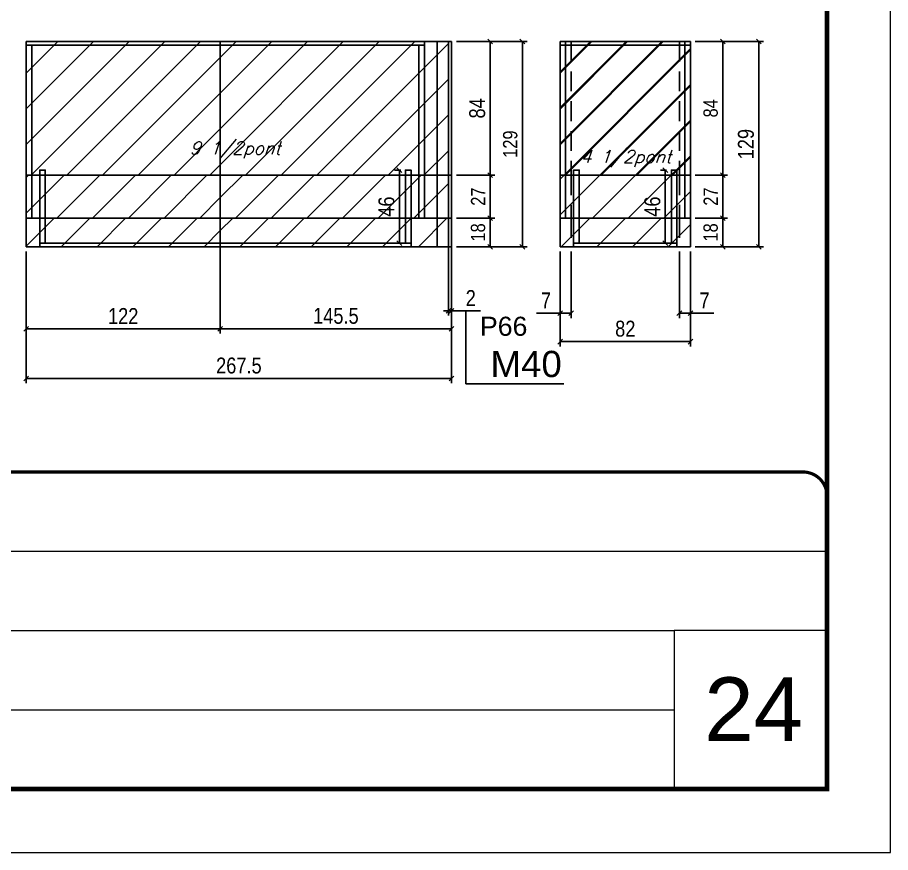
# Model space of a CAD drawing. Extents: x -20960 to -5926, y -2106 to 21915.
# Drawn here: x -6503 to -5953, y 15123 to 15648 of the extents above; entities that cross this region are included whole.
import ezdxf

# ---------------------------------------------------------------- set-up
doc = ezdxf.new("R2010")
doc.units = 0
for name, pattern in [('CONTINUO', [0]), ('DASHED', [0.75, 0.5, -0.25]), ('HIDDEN', [0.375, 0.25, -0.125])]:
    doc.linetypes.add(name, pattern=pattern)
for name, color, linetype in [('5', 5, 'Continuous'), ('COTA', 241, 'Continuous'), ('NOMENCLATURA', 7, 'Continuous'), ('Painéis', 200, 'Continuous'), ('Reaproveitamento', 251, 'Continuous'), ('SARR_2.2x7', 40, 'Continuous'), ('SARR_3.5x7', 81, 'Continuous'), ('texto', 7, 'Continuous')]:
    doc.layers.add(name, color=color, linetype=linetype)
for name, color, linetype, lineweight in [('CARIMBO', 255, 'Continuous', 9), ('Folhas', 255, 'Continuous', 9), ('SARRAFO DE PRESSAO', 251, 'DASHED', 9)]:
    doc.layers.add(name, color=color, linetype=linetype, lineweight=lineweight)
doc.styles.add('ARIAL', font='arial.ttf')
doc.styles.add('COTA TECNICA', font='techl___.ttf', dxfattribs={"height": 10})
doc.styles.add('COTA TECNICA-50', font='techl___.ttf', dxfattribs={"height": 9})
doc.styles.add('Romans', font='romans.shx')
doc.styles.get("Standard").update_dxf_attribs({"font": 'arial.ttf'})
doc.dimstyles.new('COTA PAINEL-50', dxfattribs={"dimtxt": 9, "dimasz": 3, "dimexe": 3, "dimexo": 3, "dimgap": 3, "dimtad": 1, "dimdec": 1, "dimzin": 12, "dimdsep": 46, "dimtxsty": 'COTA TECNICA-50', "dimblk1": 'OBLIQUE', "dimblk2": 'OBLIQUE', "dimsah": 1, "dimcen": 0.9, "dimclrd": 4, "dimclre": 4, "dimclrt": 240, "dimadec": 1, "dimazin": 3, "dimtfac": 1, "dimtdec": 1, "dimtmove": 0, "dimatfit": 3, "dimfxl": 1, "dimtolj": 1, "dimtzin": 12, "dimarcsym": 0})
doc.dimstyles.new('PAINEL', dxfattribs={"dimtxt": 10, "dimasz": 3, "dimexe": 3, "dimexo": 3, "dimgap": 3, "dimtad": 1, "dimdec": 1, "dimzin": 12, "dimdsep": 46, "dimtxsty": 'COTA TECNICA', "dimblk1": 'OBLIQUE', "dimblk2": 'OBLIQUE', "dimsah": 1, "dimcen": 0.9, "dimclrd": 4, "dimclre": 4, "dimclrt": 240, "dimadec": 1, "dimazin": 3, "dimtfac": 1, "dimtdec": 1, "dimtmove": 0, "dimatfit": 3, "dimfxl": 1, "dimtolj": 1, "dimtzin": 12, "dimarcsym": 0})
pattern_1 = [(45, (533.211, -2412.11), (-11.22532, 11.22532), [])]
pattern_2 = [(45, (2158.711, 1033.615), (-11.22532, 11.22532), [])]
pattern_3 = [(45, (3170, 1148.575), (-11.22532, 11.22532), [])]

# ---------------------------------------------------------------- blocks, each defined once
blk = doc.blocks.new('9999999999')
at = {"color": 30, "linetype": 'CONTINUO'}
for p, q in [((98564.56, 34379.64), (99583.98, 34379.64)), ((98564.56, 34329.83), (99487.98, 34329.83)), ((99583.98, 34329.83), (99487.98, 34329.83)), ((99487.98, 34329.83), (99487.98, 34230.21)), ((98564.56, 34280.02), (99487.98, 34280.02))]:
    blk.add_line(p, q, dxfattribs=at)
at = {"color": 30, "linetype": 'CONTINUO', "const_width": 2}
blk.add_lwpolyline([(99583.98, 34230.21), (99583.98, 34414.45, 0.414214), (99568.98, 34429.45), (98228.98, 34429.45, 0.414214), (98213.98, 34414.45), (98213.98, 34245.21, 0.414214), (98228.98, 34230.21), (99583.98, 34230.21)], format="xyb", dxfattribs=at)
at = {"layer": 'Folhas'}
blk.add_lwpolyline([(98138.98, 34190.21), (99623.98, 34190.21), (99623.98, 35240.21), (98138.98, 35240.21)], close=True, dxfattribs=at)
at = {"layer": 'Folhas', "color": 30, "const_width": 3}
blk.add_lwpolyline([(98213.98, 34230.21), (99583.98, 34230.21), (99583.98, 35200.21), (98213.98, 35200.21)], close=True, dxfattribs=at)
blk = doc.blocks.new('_Oblique')
at = {"color": 0, "linetype": 'ByBlock', "lineweight": -2}
blk.add_line((-0.5, -0.5), (0.5, 0.5), dxfattribs=at)
blk = doc.blocks.new('*D7124')
at = {"layer": 'COTA', "color": 4, "lineweight": -2, "ltscale": 25, "transparency": 16777216}
for p, q in [((-6229.52, 15527.38), (-6229.52, 15417.52)), ((-6497.02, 15500.38), (-6497.02, 15417.52)), ((-6497.02, 15420.52), (-6229.52, 15420.52))]:
    blk.add_line(p, q, dxfattribs=at)
at = {"layer": 'Defpoints', "color": 0, "ltscale": 25, "transparency": 16777216}
for p in [(-6229.52, 15530.38), (-6497.02, 15503.38), (-6229.52, 15420.52)]:
    blk.add_point(p, dxfattribs=at)
at = {"layer": 'COTA', "color": 4, "lineweight": -2, "ltscale": 25, "transparency": 16777216, "xscale": 3, "yscale": 3, "zscale": 3, "rotation": 180}
blk.add_blockref('_Oblique', (-6497.02, 15420.52), dxfattribs=at)
at = {"layer": 'COTA', "color": 4, "lineweight": -2, "ltscale": 25, "transparency": 16777216, "xscale": 3, "yscale": 3, "zscale": 3}
blk.add_blockref('_Oblique', (-6229.52, 15420.52), dxfattribs=at)
at = {"layer": 'COTA', "color": 240, "ltscale": 25, "transparency": 16777216, "insert": (-6363.27, 15428.63), "char_height": 10, "attachment_point": 5, "style": 'COTA TECNICA'}
blk.add_mtext('\\A1;267.5', dxfattribs=at)
blk = doc.blocks.new('*D7125')
at = {"layer": 'COTA', "color": 4, "lineweight": -2, "ltscale": 25, "transparency": 16777216}
for p, q in [((-6375.02, 15527.38), (-6375.02, 15448.76)), ((-6497.02, 15500.38), (-6497.02, 15448.76)), ((-6497.02, 15451.76), (-6375.02, 15451.76))]:
    blk.add_line(p, q, dxfattribs=at)
at = {"layer": 'Defpoints', "color": 0, "ltscale": 25, "transparency": 16777216}
for p in [(-6375.02, 15530.38), (-6497.02, 15503.38), (-6375.02, 15451.76)]:
    blk.add_point(p, dxfattribs=at)
at = {"layer": 'COTA', "color": 4, "lineweight": -2, "ltscale": 25, "transparency": 16777216, "xscale": 3, "yscale": 3, "zscale": 3, "rotation": 180}
blk.add_blockref('_Oblique', (-6497.02, 15451.76), dxfattribs=at)
at = {"layer": 'COTA', "color": 4, "lineweight": -2, "ltscale": 25, "transparency": 16777216, "xscale": 3, "yscale": 3, "zscale": 3}
blk.add_blockref('_Oblique', (-6375.02, 15451.76), dxfattribs=at)
at = {"layer": 'COTA', "color": 240, "ltscale": 25, "transparency": 16777216, "insert": (-6436.02, 15459.82), "char_height": 10, "attachment_point": 5, "style": 'COTA TECNICA'}
blk.add_mtext('\\A1;122', dxfattribs=at)
blk = doc.blocks.new('*D7126')
at = {"layer": 'COTA', "color": 4, "lineweight": -2, "ltscale": 25, "transparency": 16777216}
for p, q in [((-6375.02, 15527.38), (-6375.02, 15448.76)), ((-6229.52, 15527.38), (-6229.52, 15448.76)), ((-6375.02, 15451.76), (-6229.52, 15451.76))]:
    blk.add_line(p, q, dxfattribs=at)
at = {"layer": 'Defpoints', "color": 0, "ltscale": 25, "transparency": 16777216}
for p in [(-6375.02, 15530.38), (-6229.52, 15530.38), (-6229.52, 15451.76)]:
    blk.add_point(p, dxfattribs=at)
at = {"layer": 'COTA', "color": 4, "lineweight": -2, "ltscale": 25, "transparency": 16777216, "xscale": 3, "yscale": 3, "zscale": 3, "rotation": 180}
blk.add_blockref('_Oblique', (-6375.02, 15451.76), dxfattribs=at)
at = {"layer": 'COTA', "color": 4, "lineweight": -2, "ltscale": 25, "transparency": 16777216, "xscale": 3, "yscale": 3, "zscale": 3}
blk.add_blockref('_Oblique', (-6229.52, 15451.76), dxfattribs=at)
at = {"layer": 'COTA', "color": 240, "ltscale": 25, "transparency": 16777216, "insert": (-6302.27, 15459.87), "char_height": 10, "attachment_point": 5, "style": 'COTA TECNICA'}
blk.add_mtext('\\A1;145.5', dxfattribs=at)
blk = doc.blocks.new('*D7127')
at = {"layer": 'COTA', "color": 4, "lineweight": -2, "ltscale": 25, "transparency": 16777216}
for p, q in [((-6231.52, 15527.38), (-6231.52, 15460.13)), ((-6229.52, 15527.38), (-6229.52, 15460.13)), ((-6231.52, 15463.13), (-6234.52, 15463.13)), ((-6231.52, 15463.13), (-6229.52, 15463.13)), ((-6229.52, 15463.13), (-6211.41, 15463.13))]:
    blk.add_line(p, q, dxfattribs=at)
at = {"layer": 'Defpoints', "color": 0, "ltscale": 25, "transparency": 16777216}
for p in [(-6231.52, 15530.38), (-6229.52, 15530.38), (-6229.52, 15463.13)]:
    blk.add_point(p, dxfattribs=at)
at = {"layer": 'COTA', "color": 4, "lineweight": -2, "ltscale": 25, "transparency": 16777216, "xscale": 3, "yscale": 3, "zscale": 3}
blk.add_blockref('_Oblique', (-6231.52, 15463.13), dxfattribs=at)
at = {"layer": 'COTA', "color": 4, "lineweight": -2, "ltscale": 25, "transparency": 16777216, "xscale": 3, "yscale": 3, "zscale": 3, "rotation": 180}
blk.add_blockref('_Oblique', (-6229.52, 15463.13), dxfattribs=at)
at = {"layer": 'COTA', "color": 240, "ltscale": 25, "transparency": 16777216, "insert": (-6217.46, 15471.13), "char_height": 10, "attachment_point": 5, "style": 'COTA TECNICA'}
blk.add_mtext('\\A1;2', dxfattribs=at)
blk = doc.blocks.new('*D7128')
at = {"layer": 'COTA', "color": 4, "lineweight": -2, "ltscale": 25, "transparency": 16777216}
for p, q in [((-6086.29, 15500.38), (-6086.29, 15458.54)), ((-6079.29, 15500.38), (-6079.29, 15458.54)), ((-6086.29, 15461.54), (-6079.29, 15461.54)), ((-6079.29, 15461.54), (-6064.56, 15461.54))]:
    blk.add_line(p, q, dxfattribs=at)
at = {"layer": 'Defpoints', "color": 0, "ltscale": 25, "transparency": 16777216}
for p in [(-6086.29, 15503.38), (-6079.29, 15503.38), (-6079.29, 15461.54)]:
    blk.add_point(p, dxfattribs=at)
at = {"layer": 'COTA', "color": 4, "lineweight": -2, "ltscale": 25, "transparency": 16777216, "xscale": 3, "yscale": 3, "zscale": 3, "rotation": 180}
blk.add_blockref('_Oblique', (-6086.29, 15461.54), dxfattribs=at)
at = {"layer": 'COTA', "color": 4, "lineweight": -2, "ltscale": 25, "transparency": 16777216, "xscale": 3, "yscale": 3, "zscale": 3}
blk.add_blockref('_Oblique', (-6079.29, 15461.54), dxfattribs=at)
at = {"layer": 'COTA', "color": 240, "ltscale": 25, "transparency": 16777216, "insert": (-6070.43, 15469.62), "char_height": 10, "attachment_point": 5, "style": 'COTA TECNICA'}
blk.add_mtext('\\A1;7', dxfattribs=at)
blk = doc.blocks.new('*D7129')
at = {"layer": 'COTA', "color": 4, "lineweight": -2, "ltscale": 25, "transparency": 16777216}
for p, q in [((-6161.29, 15500.38), (-6161.29, 15458.54)), ((-6154.29, 15500.38), (-6154.29, 15458.54)), ((-6161.29, 15461.54), (-6176.02, 15461.54)), ((-6154.29, 15461.54), (-6161.29, 15461.54))]:
    blk.add_line(p, q, dxfattribs=at)
at = {"layer": 'Defpoints', "color": 0, "ltscale": 25, "transparency": 16777216}
for p in [(-6161.29, 15503.38), (-6154.29, 15503.38), (-6161.29, 15461.54)]:
    blk.add_point(p, dxfattribs=at)
at = {"layer": 'COTA', "color": 4, "lineweight": -2, "ltscale": 25, "transparency": 16777216, "xscale": 3, "yscale": 3, "zscale": 3, "rotation": 180}
blk.add_blockref('_Oblique', (-6161.29, 15461.54), dxfattribs=at)
at = {"layer": 'COTA', "color": 4, "lineweight": -2, "ltscale": 25, "transparency": 16777216, "xscale": 3, "yscale": 3, "zscale": 3}
blk.add_blockref('_Oblique', (-6154.29, 15461.54), dxfattribs=at)
at = {"layer": 'COTA', "color": 240, "ltscale": 25, "transparency": 16777216, "insert": (-6170.16, 15469.62), "char_height": 10, "attachment_point": 5, "style": 'COTA TECNICA'}
blk.add_mtext('\\A1;7', dxfattribs=at)
blk = doc.blocks.new('*D7130')
at = {"layer": 'COTA', "color": 4, "lineweight": -2, "ltscale": 25, "transparency": 16777216}
for p, q in [((-6161.29, 15500.38), (-6161.29, 15440.71)), ((-6079.29, 15500.38), (-6079.29, 15440.71)), ((-6079.29, 15443.71), (-6161.29, 15443.71))]:
    blk.add_line(p, q, dxfattribs=at)
at = {"layer": 'Defpoints', "color": 0, "ltscale": 25, "transparency": 16777216}
for p in [(-6161.29, 15503.38), (-6079.29, 15503.38), (-6161.29, 15443.71)]:
    blk.add_point(p, dxfattribs=at)
at = {"layer": 'COTA', "color": 4, "lineweight": -2, "ltscale": 25, "transparency": 16777216, "xscale": 3, "yscale": 3, "zscale": 3, "rotation": 180}
blk.add_blockref('_Oblique', (-6161.29, 15443.71), dxfattribs=at)
at = {"layer": 'COTA', "color": 4, "lineweight": -2, "ltscale": 25, "transparency": 16777216, "xscale": 3, "yscale": 3, "zscale": 3}
blk.add_blockref('_Oblique', (-6079.29, 15443.71), dxfattribs=at)
at = {"layer": 'COTA', "color": 240, "ltscale": 25, "transparency": 16777216, "insert": (-6120.29, 15451.8), "char_height": 10, "attachment_point": 5, "style": 'COTA TECNICA'}
blk.add_mtext('\\A1;82', dxfattribs=at)
blk = doc.blocks.new('*D7182')
at = {"layer": 'COTA', "color": 4, "lineweight": -2, "ltscale": 25, "transparency": 16777216}
for p, q in [((-6076.29, 15632.38), (-6033.33, 15632.38)), ((-6036.33, 15503.38), (-6036.33, 15632.38)), ((-6076.29, 15503.38), (-6033.33, 15503.38))]:
    blk.add_line(p, q, dxfattribs=at)
at = {"layer": 'Defpoints', "color": 0, "ltscale": 25, "transparency": 16777216}
for p in [(-6079.29, 15632.38), (-6036.33, 15632.38), (-6079.29, 15503.38)]:
    blk.add_point(p, dxfattribs=at)
at = {"layer": 'COTA', "color": 4, "lineweight": -2, "ltscale": 25, "transparency": 16777216, "xscale": 3, "yscale": 3, "zscale": 3}
for p, rotation in [((-6036.33, 15632.38), 90), ((-6036.33, 15503.38), 270)]:
    blk.add_blockref('_Oblique', p, dxfattribs=dict(at, rotation=rotation))
at = {"layer": 'COTA', "color": 240, "ltscale": 25, "transparency": 16777216, "insert": (-6044.41, 15567.88), "char_height": 10, "attachment_point": 5, "rotation": 90, "style": 'COTA TECNICA'}
blk.add_mtext('\\A1;129', dxfattribs=at)
blk = doc.blocks.new('*D7183')
at = {"layer": 'COTA', "color": 4, "lineweight": -2, "ltscale": 25, "transparency": 16777216}
for p, q in [((-6226.52, 15632.38), (-6202.27, 15632.38)), ((-6205.27, 15548.38), (-6205.27, 15632.38)), ((-6226.52, 15548.38), (-6202.27, 15548.38))]:
    blk.add_line(p, q, dxfattribs=at)
at = {"layer": 'Defpoints', "color": 0, "ltscale": 25, "transparency": 16777216}
for p in [(-6229.52, 15632.38), (-6205.27, 15632.38), (-6229.52, 15548.38)]:
    blk.add_point(p, dxfattribs=at)
at = {"layer": 'COTA', "color": 4, "lineweight": -2, "ltscale": 25, "transparency": 16777216, "xscale": 3, "yscale": 3, "zscale": 3}
for p, rotation in [((-6205.27, 15632.38), 90), ((-6205.27, 15548.38), 270)]:
    blk.add_blockref('_Oblique', p, dxfattribs=dict(at, rotation=rotation))
at = {"layer": 'COTA', "color": 240, "ltscale": 25, "transparency": 16777216, "insert": (-6213.36, 15590.38), "char_height": 10, "attachment_point": 5, "rotation": 90, "style": 'COTA TECNICA'}
blk.add_mtext('\\A1;84', dxfattribs=at)
blk = doc.blocks.new('*D7167')
at = {"layer": 'COTA', "color": 4, "lineweight": -2, "transparency": 16777216}
for p, q in [((-6226.52, 15548.38), (-6202.27, 15548.38)), ((-6205.27, 15521.38), (-6205.27, 15548.38)), ((-6226.52, 15521.38), (-6202.27, 15521.38))]:
    blk.add_line(p, q, dxfattribs=at)
at = {"layer": 'Defpoints', "color": 0, "transparency": 16777216}
for p in [(-6229.52, 15548.38), (-6205.27, 15548.38), (-6229.52, 15521.38)]:
    blk.add_point(p, dxfattribs=at)
at = {"layer": 'COTA', "color": 4, "lineweight": -2, "transparency": 16777216, "xscale": 3, "yscale": 3, "zscale": 3}
for p, rotation in [((-6205.27, 15548.38), 90), ((-6205.27, 15521.38), 270)]:
    blk.add_blockref('_Oblique', p, dxfattribs=dict(at, rotation=rotation))
at = {"layer": 'COTA', "color": 240, "transparency": 16777216, "insert": (-6212.83, 15534.88), "char_height": 9, "attachment_point": 5, "rotation": 90, "style": 'COTA TECNICA-50'}
blk.add_mtext('\\A1;27', dxfattribs=at)
blk = doc.blocks.new('*D7168')
at = {"layer": 'COTA', "color": 4, "lineweight": -2, "transparency": 16777216}
for p, q in [((-6076.29, 15548.38), (-6056.01, 15548.38)), ((-6059.01, 15521.38), (-6059.01, 15548.38)), ((-6076.29, 15521.38), (-6056.01, 15521.38))]:
    blk.add_line(p, q, dxfattribs=at)
at = {"layer": 'Defpoints', "color": 0, "transparency": 16777216}
for p in [(-6079.29, 15548.38), (-6059.01, 15548.38), (-6079.29, 15521.38)]:
    blk.add_point(p, dxfattribs=at)
at = {"layer": 'COTA', "color": 4, "lineweight": -2, "transparency": 16777216, "xscale": 3, "yscale": 3, "zscale": 3}
for p, rotation in [((-6059.01, 15548.38), 90), ((-6059.01, 15521.38), 270)]:
    blk.add_blockref('_Oblique', p, dxfattribs=dict(at, rotation=rotation))
at = {"layer": 'COTA', "color": 240, "transparency": 16777216, "insert": (-6066.58, 15534.88), "char_height": 9, "attachment_point": 5, "rotation": 90, "style": 'COTA TECNICA-50'}
blk.add_mtext('\\A1;27', dxfattribs=at)
blk = doc.blocks.new('*D7169')
at = {"layer": 'COTA', "color": 4, "lineweight": -2, "transparency": 16777216}
for p, q in [((-6076.29, 15632.38), (-6056.01, 15632.38)), ((-6059.01, 15548.38), (-6059.01, 15632.38)), ((-6076.29, 15548.38), (-6056.01, 15548.38))]:
    blk.add_line(p, q, dxfattribs=at)
at = {"layer": 'Defpoints', "color": 0, "transparency": 16777216}
for p in [(-6079.29, 15632.38), (-6059.01, 15632.38), (-6079.29, 15548.38)]:
    blk.add_point(p, dxfattribs=at)
at = {"layer": 'COTA', "color": 4, "lineweight": -2, "transparency": 16777216, "xscale": 3, "yscale": 3, "zscale": 3}
for p, rotation in [((-6059.01, 15632.38), 90), ((-6059.01, 15548.38), 270)]:
    blk.add_blockref('_Oblique', p, dxfattribs=dict(at, rotation=rotation))
at = {"layer": 'COTA', "color": 240, "transparency": 16777216, "insert": (-6066.6, 15590.38), "char_height": 9, "attachment_point": 5, "rotation": 90, "style": 'COTA TECNICA-50'}
blk.add_mtext('\\A1;84', dxfattribs=at)
blk = doc.blocks.new('*D7170')
at = {"layer": 'COTA', "color": 4, "lineweight": -2, "ltscale": 25, "transparency": 16777216}
for p, q in [((-6261.52, 15551.58), (-6265.35, 15551.58)), ((-6262.35, 15551.58), (-6262.35, 15505.58)), ((-6261.52, 15505.58), (-6265.35, 15505.58))]:
    blk.add_line(p, q, dxfattribs=at)
at = {"layer": 'Defpoints', "color": 0, "ltscale": 25, "transparency": 16777216}
for p in [(-6258.52, 15551.58), (-6262.35, 15505.58), (-6258.52, 15505.58)]:
    blk.add_point(p, dxfattribs=at)
at = {"layer": 'COTA', "color": 4, "lineweight": -2, "ltscale": 25, "transparency": 16777216, "xscale": 3, "yscale": 3, "zscale": 3}
for p, rotation in [((-6262.35, 15551.58), 90), ((-6262.35, 15505.58), 270)]:
    blk.add_blockref('_Oblique', p, dxfattribs=dict(at, rotation=rotation))
at = {"layer": 'COTA', "color": 240, "ltscale": 25, "transparency": 16777216, "insert": (-6270.45, 15528.58), "char_height": 10, "attachment_point": 5, "rotation": 90, "style": 'COTA TECNICA'}
blk.add_mtext('\\A1;46', dxfattribs=at)
blk = doc.blocks.new('*D7171')
at = {"layer": 'COTA', "color": 4, "lineweight": -2, "ltscale": 25, "transparency": 16777216}
for p, q in [((-6094.29, 15551.58), (-6098.12, 15551.58)), ((-6095.12, 15551.58), (-6095.12, 15505.58)), ((-6094.29, 15505.58), (-6098.12, 15505.58))]:
    blk.add_line(p, q, dxfattribs=at)
at = {"layer": 'Defpoints', "color": 0, "ltscale": 25, "transparency": 16777216}
for p in [(-6091.29, 15551.58), (-6095.12, 15505.58), (-6091.29, 15505.58)]:
    blk.add_point(p, dxfattribs=at)
at = {"layer": 'COTA', "color": 4, "lineweight": -2, "ltscale": 25, "transparency": 16777216, "xscale": 3, "yscale": 3, "zscale": 3}
for p, rotation in [((-6095.12, 15551.58), 90), ((-6095.12, 15505.58), 270)]:
    blk.add_blockref('_Oblique', p, dxfattribs=dict(at, rotation=rotation))
at = {"layer": 'COTA', "color": 240, "ltscale": 25, "transparency": 16777216, "insert": (-6103.22, 15528.58), "char_height": 10, "attachment_point": 5, "rotation": 90, "style": 'COTA TECNICA'}
blk.add_mtext('\\A1;46', dxfattribs=at)
blk = doc.blocks.new('*D7172')
at = {"layer": 'COTA', "color": 4, "lineweight": -2, "transparency": 16777216}
for p, q in [((-6076.29, 15521.38), (-6056.01, 15521.38)), ((-6059.01, 15503.38), (-6059.01, 15521.38)), ((-6076.29, 15503.38), (-6056.01, 15503.38))]:
    blk.add_line(p, q, dxfattribs=at)
at = {"layer": 'Defpoints', "color": 0, "transparency": 16777216}
for p in [(-6079.29, 15521.38), (-6059.01, 15521.38), (-6079.29, 15503.38)]:
    blk.add_point(p, dxfattribs=at)
at = {"layer": 'COTA', "color": 4, "lineweight": -2, "transparency": 16777216, "xscale": 3, "yscale": 3, "zscale": 3}
for p, rotation in [((-6059.01, 15521.38), 90), ((-6059.01, 15503.38), 270)]:
    blk.add_blockref('_Oblique', p, dxfattribs=dict(at, rotation=rotation))
at = {"layer": 'COTA', "color": 240, "transparency": 16777216, "insert": (-6066.6, 15512.38), "char_height": 9, "attachment_point": 5, "rotation": 90, "style": 'COTA TECNICA-50'}
blk.add_mtext('\\A1;18', dxfattribs=at)
blk = doc.blocks.new('*D7173')
at = {"layer": 'COTA', "color": 4, "lineweight": -2, "transparency": 16777216}
for p, q in [((-6226.52, 15521.38), (-6202.27, 15521.38)), ((-6205.27, 15503.38), (-6205.27, 15521.38)), ((-6226.52, 15503.38), (-6202.27, 15503.38))]:
    blk.add_line(p, q, dxfattribs=at)
at = {"layer": 'Defpoints', "color": 0, "transparency": 16777216}
for p in [(-6229.52, 15521.38), (-6205.27, 15521.38), (-6229.52, 15503.38)]:
    blk.add_point(p, dxfattribs=at)
at = {"layer": 'COTA', "color": 4, "lineweight": -2, "transparency": 16777216, "xscale": 3, "yscale": 3, "zscale": 3}
for p, rotation in [((-6205.27, 15521.38), 90), ((-6205.27, 15503.38), 270)]:
    blk.add_blockref('_Oblique', p, dxfattribs=dict(at, rotation=rotation))
at = {"layer": 'COTA', "color": 240, "transparency": 16777216, "insert": (-6212.85, 15512.38), "char_height": 9, "attachment_point": 5, "rotation": 90, "style": 'COTA TECNICA-50'}
blk.add_mtext('\\A1;18', dxfattribs=at)
blk = doc.blocks.new('*D7174')
at = {"layer": 'COTA', "color": 4, "lineweight": -2, "transparency": 16777216}
for p, q in [((-6226.52, 15632.38), (-6182.03, 15632.38)), ((-6185.03, 15503.38), (-6185.03, 15632.38)), ((-6226.52, 15503.38), (-6182.03, 15503.38))]:
    blk.add_line(p, q, dxfattribs=at)
at = {"layer": 'Defpoints', "color": 0, "transparency": 16777216}
for p in [(-6229.52, 15632.38), (-6185.03, 15632.38), (-6229.52, 15503.38)]:
    blk.add_point(p, dxfattribs=at)
at = {"layer": 'COTA', "color": 4, "lineweight": -2, "transparency": 16777216, "xscale": 3, "yscale": 3, "zscale": 3}
for p, rotation in [((-6185.03, 15632.38), 90), ((-6185.03, 15503.38), 270)]:
    blk.add_blockref('_Oblique', p, dxfattribs=dict(at, rotation=rotation))
at = {"layer": 'COTA', "color": 240, "transparency": 16777216, "insert": (-6192.61, 15567.88), "char_height": 9, "attachment_point": 5, "rotation": 90, "style": 'COTA TECNICA-50'}
blk.add_mtext('\\A1;129', dxfattribs=at)

msp = doc.modelspace()

# ---------------------------------------------------------------- hatches: boundary and pattern name
at = {"layer": 'Reaproveitamento'}
h = msp.add_hatch(dxfattribs=at)
h.set_pattern_fill('ANSI31', color=256, scale=5)
h.set_pattern_definition(pattern_1)
h.paths.add_polyline_path([(-6375.02, 15548.38), (-6375.02, 15632.38), (-6497.02, 15632.38), (-6497.02, 15548.38)])
h = msp.add_hatch(dxfattribs=at)
h.set_pattern_fill('ANSI31', color=256, scale=5)
h.set_pattern_definition(pattern_1)
h.paths.add_polyline_path([(-6231.52, 15548.38), (-6231.52, 15632.38), (-6375.02, 15632.38), (-6375.02, 15548.38)])
h = msp.add_hatch(dxfattribs=at)
h.set_pattern_fill('ANSI31', color=256, scale=5)
h.set_pattern_definition([(45, (546.711, 2182.19), (-11.22532, 11.22532), [])])
h.paths.add_polyline_path([(-6079.29, 15548.38), (-6079.29, 15632.38), (-6161.29, 15632.38), (-6161.29, 15548.38)])
at = {"layer": 'Reaproveitamento', "transparency": 33554684}
h = msp.add_hatch(dxfattribs=at)
h.set_pattern_fill('ANSI31', color=256, scale=5)
h.set_pattern_definition(pattern_2)
h.paths.add_polyline_path([(-6161.29, 15632.38), (-6161.29, 15548.38), (-6079.29, 15548.38), (-6079.29, 15632.38)])
h = msp.add_hatch(dxfattribs=at)
h.set_pattern_fill('ANSI31', color=256, scale=5)
h.set_pattern_definition(pattern_2)
h.paths.add_polyline_path([(-6375.02, 15521.38), (-6375.02, 15548.38), (-6497.02, 15548.38), (-6497.02, 15521.38)])
h = msp.add_hatch(dxfattribs=at)
h.set_pattern_fill('ANSI31', color=256, scale=5)
h.set_pattern_definition(pattern_2)
h.paths.add_polyline_path([(-6231.52, 15521.38), (-6231.52, 15548.38), (-6375.02, 15548.38), (-6375.02, 15521.38)])
h = msp.add_hatch(dxfattribs=at)
h.set_pattern_fill('ANSI31', color=256, scale=5)
h.set_pattern_definition(pattern_2)
h.paths.add_polyline_path([(-6161.29, 15548.38), (-6161.29, 15521.38), (-6079.29, 15521.38), (-6079.29, 15548.38)])
h = msp.add_hatch(dxfattribs=at)
h.set_pattern_fill('ANSI31', color=256, scale=5)
h.set_pattern_definition(pattern_3)
h.paths.add_polyline_path([(-6375.02, 15503.38), (-6375.02, 15521.38), (-6497.02, 15521.38), (-6497.02, 15503.38)])
h = msp.add_hatch(dxfattribs=at)
h.set_pattern_fill('ANSI31', color=256, scale=5)
h.set_pattern_definition(pattern_3)
h.paths.add_polyline_path([(-6231.52, 15503.38), (-6231.52, 15521.38), (-6375.02, 15521.38), (-6375.02, 15503.38)])
h = msp.add_hatch(dxfattribs=at)
h.set_pattern_fill('ANSI31', color=256, scale=5)
h.set_pattern_definition(pattern_3)
h.paths.add_polyline_path([(-6161.29, 15521.38), (-6161.29, 15503.38), (-6079.29, 15503.38), (-6079.29, 15521.38)])

# ---------------------------------------------------------------- linework, layer by layer
at = {"layer": 'NOMENCLATURA', "linetype": 'Continuous'}
for p, q in [((-6220.46, 15417.23), (-6220.46, 15463.13)), ((-6158.97, 15417.23), (-6220.46, 15417.23))]:
    msp.add_line(p, q, dxfattribs=at)
at = {"layer": 'Painéis'}
for p, q in [((-6497.02, 15632.38), (-6229.52, 15632.38)), ((-6497.02, 15548.38), (-6229.52, 15548.38)), ((-6497.02, 15521.38), (-6229.52, 15521.38)), ((-6497.02, 15503.38), (-6229.52, 15503.38))]:
    msp.add_line(p, q, dxfattribs=at)
at = {"layer": 'Painéis', "ltscale": 25}
for p, q in [((-6497.02, 15503.38), (-6497.02, 15632.38)), ((-6375.02, 15503.38), (-6375.02, 15632.38)), ((-6231.52, 15503.38), (-6231.52, 15632.38)), ((-6229.52, 15503.38), (-6229.52, 15632.38)), ((-6161.29, 15632.38), (-6079.29, 15632.38)), ((-6161.29, 15632.38), (-6161.29, 15503.38)), ((-6079.29, 15632.38), (-6079.29, 15503.38)), ((-6161.29, 15548.38), (-6079.29, 15548.38)), ((-6161.29, 15521.38), (-6079.29, 15521.38)), ((-6161.29, 15503.38), (-6079.29, 15503.38))]:
    msp.add_line(p, q, dxfattribs=at)
at = {"layer": 'SARR_2.2x7', "linetype": 'Continuous'}
for p, q in [((-6246.52, 15630.18), (-6497.02, 15630.18)), ((-6238.52, 15632.38), (-6238.52, 15548.38)), ((-6161.29, 15630.18), (-6079.29, 15630.18)), ((-6238.52, 15548.38), (-6238.52, 15521.38)), ((-6238.52, 15521.38), (-6238.52, 15503.38))]:
    msp.add_line(p, q, dxfattribs=at)
at = {"layer": 'SARR_2.2x7', "linetype": 'HIDDEN', "ltscale": 50}
for p, q in [((-6154.29, 15632.38), (-6154.29, 15548.38)), ((-6086.29, 15632.38), (-6086.29, 15548.38)), ((-6154.29, 15548.38), (-6154.29, 15521.38)), ((-6086.29, 15548.38), (-6086.29, 15521.38)), ((-6154.29, 15521.38), (-6154.29, 15503.38)), ((-6086.29, 15521.38), (-6086.29, 15503.38))]:
    msp.add_line(p, q, dxfattribs=at)
at = {"layer": 'SARR_2.2x7', "linetype": 'Continuous', "ltscale": 50}
for p, q in [((-6488.52, 15505.58), (-6255.02, 15505.58)), ((-6152.79, 15505.58), (-6087.79, 15505.58))]:
    msp.add_line(p, q, dxfattribs=at)
at = {"layer": 'SARR_3.5x7'}
for p, q in [((-6493.52, 15630.18), (-6493.52, 15521.38)), ((-6250.02, 15630.18), (-6250.02, 15521.38)), ((-6246.52, 15632.38), (-6246.52, 15521.38)), ((-6157.79, 15632.38), (-6157.79, 15521.38)), ((-6082.79, 15632.38), (-6082.79, 15521.38)), ((-6497.02, 15548.38), (-6497.02, 15521.38)), ((-6161.29, 15548.38), (-6161.29, 15521.38)), ((-6079.29, 15548.38), (-6079.29, 15521.38)), ((-6497.02, 15521.38), (-6493.52, 15521.38)), ((-6157.79, 15521.38), (-6161.29, 15521.38)), ((-6082.79, 15521.38), (-6079.29, 15521.38))]:
    msp.add_line(p, q, dxfattribs=at)
at = {"layer": 'SARR_3.5x7', "ltscale": 25}
for p, q in [((-6493.52, 15521.38), (-6497.02, 15521.38)), ((-6246.52, 15521.38), (-6250.02, 15521.38))]:
    msp.add_line(p, q, dxfattribs=at)
at = {"layer": 'SARR_3.5x7'}
for points in [[(-6485.02, 15505.58), (-6485.02, 15551.58), (-6488.52, 15551.58), (-6488.52, 15503.38)], [(-6258.52, 15505.58), (-6258.52, 15551.58), (-6255.02, 15551.58), (-6255.02, 15503.38)], [(-6149.29, 15505.58), (-6149.29, 15551.58), (-6152.79, 15551.58), (-6152.79, 15503.38)], [(-6091.29, 15505.58), (-6091.29, 15551.58), (-6087.79, 15551.58), (-6087.79, 15503.38)]]:
    msp.add_lwpolyline(points, dxfattribs=at)

# ---------------------------------------------------------------- block references
at = {"layer": 'SARRAFO DE PRESSAO', "color": 6, "linetype": 'ByBlock'}
msp.add_blockref('9999999999', (-105577.48, -19067.69), dxfattribs=at)

# ---------------------------------------------------------------- texts
at = {"layer": '5', "linetype": 'Continuous'}
msp.add_text('P66', height=12, rotation=0, dxfattribs=at).set_placement((-6211.68, 15447.38))
at = {"layer": 'CARIMBO', "style": 'ARIAL'}
msp.add_text('24', height=40, dxfattribs=at).set_placement((-6070.64, 15192.66))
at = {"layer": 'NOMENCLATURA', "linetype": 'Continuous'}
msp.add_text('M40', height=16.5, rotation=0, dxfattribs=at).set_placement((-6205.06, 15421.42))
at = {"layer": 'texto', "color": 2, "char_height": 8, "attachment_point": 5, "style": 'Romans'}
for s, insert in [('{\\Q19;\\C256;9 1/2pont}', (-6365.62, 15564.13)), ('{\\Q19;\\C256;4 1/2pont}', (-6119.95, 15558.7))]:
    msp.add_mtext(s, dxfattribs=dict(at, insert=insert))

# ---------------------------------------------------------------- dimensions: what is measured, and where the dimension line sits
at = {"layer": 'COTA', "ltscale": 25}
dim = msp.add_linear_dim(base=(-6205.27, 15632.38), p1=(-6229.52, 15548.38), p2=(-6229.52, 15632.38), angle=90, dimstyle='PAINEL', override={"dimtmove": 1}, dxfattribs=at)
dim.commit()
dim.dimension.update_dxf_attribs({"geometry": '*D7183', "text_midpoint": (-6213.36, 15590.38)})
at = {"layer": 'COTA'}
for base, p1, p2, picture, middle in [((-6185.03, 15632.38), (-6229.52, 15503.38), (-6229.52, 15632.38), '*D7174', (-6192.61, 15567.88)), ((-6205.27, 15548.38), (-6229.52, 15521.38), (-6229.52, 15548.38), '*D7167', (-6212.83, 15534.88)), ((-6059.01, 15548.38), (-6079.29, 15521.38), (-6079.29, 15548.38), '*D7168', (-6066.58, 15534.88)), ((-6205.27, 15521.38), (-6229.52, 15503.38), (-6229.52, 15521.38), '*D7173', (-6212.85, 15512.38)), ((-6059.01, 15521.38), (-6079.29, 15503.38), (-6079.29, 15521.38), '*D7172', (-6066.6, 15512.38))]:
    dim = msp.add_linear_dim(base=base, p1=p1, p2=p2, angle=90, dimstyle='COTA PAINEL-50', dxfattribs=at)
    dim.commit()
    dim.dimension.update_dxf_attribs({"geometry": picture, "text_midpoint": middle})
at = {"layer": 'COTA', "ltscale": 25}
for base, p1, p2, picture, middle in [((-6036.33, 15632.38), (-6079.29, 15503.38), (-6079.29, 15632.38), '*D7182', (-6044.41, 15567.88)), ((-6262.35, 15505.58), (-6258.52, 15551.58), (-6258.52, 15505.58), '*D7170', (-6270.45, 15528.58)), ((-6095.12, 15505.58), (-6091.29, 15551.58), (-6091.29, 15505.58), '*D7171', (-6103.22, 15528.58))]:
    dim = msp.add_linear_dim(base=base, p1=p1, p2=p2, angle=90, dimstyle='PAINEL', dxfattribs=at)
    dim.commit()
    dim.dimension.update_dxf_attribs({"geometry": picture, "text_midpoint": middle})
at = {"layer": 'COTA'}
dim = msp.add_linear_dim(base=(-6059.01, 15632.38), p1=(-6079.29, 15548.38), p2=(-6079.29, 15632.38), angle=90, dimstyle='COTA PAINEL-50', override={"dimtmove": 1}, dxfattribs=at)
dim.commit()
dim.dimension.update_dxf_attribs({"geometry": '*D7169', "text_midpoint": (-6066.6, 15590.38)})
at = {"layer": 'COTA', "ltscale": 25}
for base, p1, p2, picture, middle in [((-6229.52, 15420.52), (-6497.02, 15503.38), (-6229.52, 15530.38), '*D7124', (-6363.27, 15428.63)), ((-6375.02, 15451.76), (-6497.02, 15503.38), (-6375.02, 15530.38), '*D7125', (-6436.02, 15459.82)), ((-6229.52, 15463.13), (-6231.52, 15530.38), (-6229.52, 15530.38), '*D7127', (-6217.46, 15471.13)), ((-6161.29, 15461.54), (-6154.29, 15503.38), (-6161.29, 15503.38), '*D7129', (-6170.16, 15469.62)), ((-6161.29, 15443.71), (-6079.29, 15503.38), (-6161.29, 15503.38), '*D7130', (-6120.29, 15451.8)), ((-6079.29, 15461.54), (-6086.29, 15503.38), (-6079.29, 15503.38), '*D7128', (-6070.43, 15469.62))]:
    dim = msp.add_linear_dim(base=base, p1=p1, p2=p2, dimstyle='PAINEL', dxfattribs=at)
    dim.commit()
    dim.dimension.update_dxf_attribs({"geometry": picture, "text_midpoint": middle})
dim = msp.add_linear_dim(base=(-6229.52, 15451.76), p1=(-6375.02, 15530.38), p2=(-6229.52, 15530.38), dimstyle='PAINEL', override={"dimtmove": 1}, dxfattribs=at)
dim.commit()
dim.dimension.update_dxf_attribs({"geometry": '*D7126', "text_midpoint": (-6302.27, 15459.87)})

doc.saveas('drawing.dxf')
